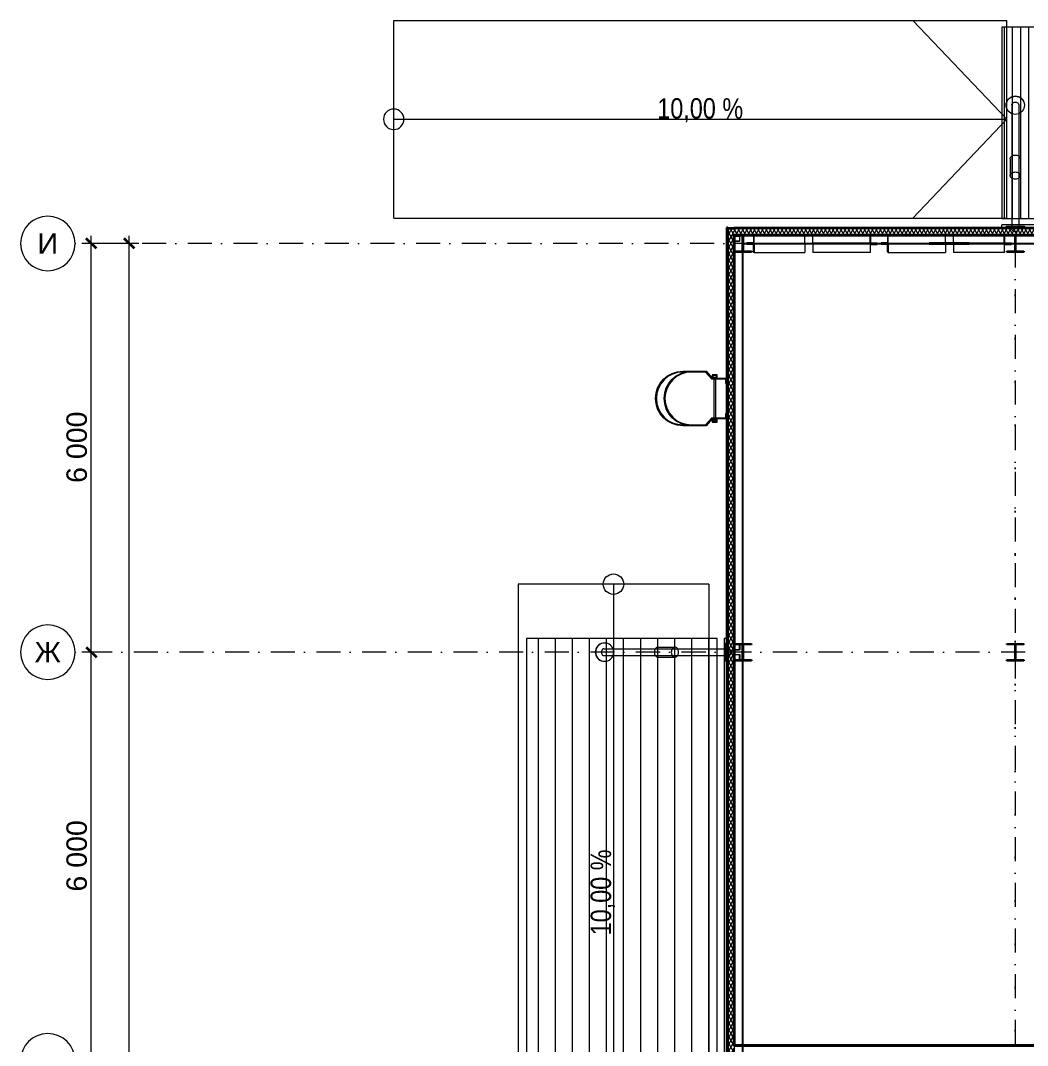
# Model space of a CAD drawing. Header units: millimetres. Extents: x -10605 to 103276, y -15987 to 52426.
# Drawn here: x -10605 to 4179, y 28225 to 43275 of the extents above; entities that cross this region are included whole.
import ezdxf
from ezdxf.enums import TextEntityAlignment as Align

# ---------------------------------------------------------------- set-up
doc = ezdxf.new("R2010")
doc.units = ezdxf.units.MM
doc.header["$MEASUREMENT"] = 0
doc.linetypes.add('Dot & Dashed', pattern=[670.277762, 352.777767, -176.388884, 0, -141.111112])
doc.linetypes.add('Крупный пунктир', pattern=[634.99999, 0, -634.99999])
for name, color, linetype, lineweight in [('0_Ном._пера__200', 7, 'Continuous', 0), ('0_Ном._пера__98', 7, 'Continuous', 25), ('Лестницы_Ном._пера__200', 7, 'Continuous', 0), ('Лестницы_Ном._пера__99', 7, 'Continuous', 15), ('Металлический каркас здания_Ном._пера__98', 7, 'Continuous', 25), ('Металлический каркас здания_Ном._пера__99', 7, 'Continuous', 15), ('Оси_Ном._пера__200', 7, 'Continuous', 0), ('Оси_Ном._пера__97', 7, 'Continuous', 35), ('Оси_Ном._пера__99', 7, 'Continuous', 15), ('Стены _Ном._пера__200', 7, 'Continuous', 0), ('Стены _Ном._пера__97', 7, 'Continuous', 35), ('Стены _Ном._пера__98', 7, 'Continuous', 25), ('Стены _Ном._пера__99', 7, 'Continuous', 15), ('Фасадные панели_Ном._пера__200', 7, 'Continuous', 0), ('Фасадные панели_Ном._пера__97', 7, 'Continuous', 35)]:
    doc.layers.add(name, color=color, linetype=linetype, lineweight=lineweight)
for name, color, linetype, lineweight, true_color in [('0_Ном._пера__92', 7, 'Continuous', 20, 0xc2e9e9e9), ('Зоны_Ном._пера__121', 7, 'Continuous', 35, 0xc2deab72), ('Лестницы_Ном._пера__71', 7, 'Continuous', 13, 0xc2331900), ('Стены _Ном._пера__94', 7, 'Continuous', 5, 0xc29f9f9f)]:
    doc.layers.add(name, color=color, linetype=linetype, lineweight=lineweight, true_color=true_color)
for name, color, linetype in [('Лестницы', 7, 'Continuous'), ('Металлический каркас здания', 7, 'Continuous'), ('Оси', 7, 'Continuous'), ('Стены', 7, 'Continuous'), ('Фасадные панели', 7, 'Continuous')]:
    doc.layers.add(name, color=color, linetype=linetype)
doc.styles.add('РЎР“Р•РќР•Р\xa0РР\xa0_РЎРўРР›Р¬_1', font='arial.ttf')
doc.styles.add('РЎР“Р•РќР•Р\xa0РР\xa0_РЎРўРР›Р¬_2', font='ARIALN.TTF')
doc.dimstyles.new('СГЕНЕРИР_СТИЛЬ__3', dxfattribs={"dimtxt": 300, "dimasz": 142.5, "dimexe": 0.18, "dimexo": 0.0625, "dimgap": 0.09, "dimtad": 1, "dimdec": 4, "dimzin": 0, "dimdsep": 46, "dimtxsty": 'РЎР“Р•РќР•Р\xa0РР\xa0_РЎРўРР›Р¬_1', "dimblk": 'ARROWHEAD_6', "dimblk1": 'ARROWHEAD_6', "dimblk2": 'ARROWHEAD_6', "dimcen": 0.09, "dimse1": 1, "dimse2": 1, "dimadec": 0, "dimazin": 0, "dimtfac": 1, "dimtdec": 4, "dimtmove": 0, "dimatfit": 3, "dimfxl": 1, "dimtolj": 1, "dimtzin": 0, "dimarcsym": 0})
pattern_1 = [(90, (0, 0), (-60, 0), [])]
pattern_2 = [(60, (0, 0), (-43.30127, 25), []), (120, (0, 0), (43.30127, 25), [])]

# ---------------------------------------------------------------- blocks, each defined once
blk = doc.blocks.new('Перекрытие_1', base_point=(98125, 40125))
at = {"layer": '0_Ном._пера__200', "color": 7, "linetype": 'Continuous', "lineweight": 0, "flags": 128}
blk.add_lwpolyline([(98125, 40125), (51875, 40125), (51875, 29425), (46123, 29425), (46123, 40125), (-125, 40125), (-125, -125), (46125, -125), (46125, 10575), (51875, 10575), (51875, -125), (98125, -125)], close=True, dxfattribs=at)
blk = doc.blocks.new('Лист Профилированный 27')
at = {"layer": 'Стены _Ном._пера__94', "linetype": 'Continuous', "lineweight": 5, "true_color": 0x9f9f9f}
h = blk.add_hatch(dxfattribs=at)
h.set_pattern_fill('Barabбs_tйglakц_бllу_dupla', color=253, style=0, pattern_type=2)
h.set_pattern_definition([(90, (0, 0), (-120, 0), [])])
h.paths.add_polyline_path([(0, 200), (0, 0), (90395, 0), (90395, 200), (90395, 2610), (90395, 2809), (0, 2809), (0, 2610)])
at = {"layer": 'Стены _Ном._пера__99', "color": 7, "linetype": 'Continuous', "lineweight": 15, "flags": 128}
blk.add_lwpolyline([(0, 200), (0, 0), (90395, 0), (90395, 200), (90395, 2610), (90395, 2809), (0, 2809), (0, 2610)], close=True, dxfattribs=at)
blk = doc.blocks.new('Конструктор Кровли 27')
at = {"layer": '0_Ном._пера__92', "color": 254, "linetype": 'Continuous', "lineweight": 20, "true_color": 0xe9e9e9, "flags": 128}
blk.add_lwpolyline([(0, 46123), (0, 0), (40000, 0), (40000, 46125), (29425, 46125), (29425, 51875), (40000, 51875), (40000, 98000), (0, 98000), (0, 51875), (10575, 51875), (10575, 46123)], close=True, dxfattribs=at)
blk = doc.blocks.new('Колонна SHS ГК 27')
at = {"layer": 'Металлический каркас здания_Ном._пера__99', "linetype": 'Continuous', "lineweight": 0, "true_color": 0xffffff}
h = blk.add_hatch(dxfattribs=at)
h.set_pattern_fill('Barabбs_tйglakц_бllу', style=0, pattern_type=2)
h.set_pattern_definition(pattern_1)
h.paths.add_polyline_path([(-40, -40), (40, -40), (40, 40), (-40, 40)])
h.paths.add_polyline_path([(-36.4, -36.4), (-36.4, 36.4), (36.4, 36.4), (36.4, -36.4)], flags=0)
at = {"layer": 'Металлический каркас здания_Ном._пера__99', "color": 7, "linetype": 'Continuous', "lineweight": 15}
for p, q in [((40, 40), (-40, 40)), ((-40, 40), (-40, -40)), ((-36.4, -36.4), (-36.4, 36.4)), ((-36.4, 36.4), (36.4, 36.4)), ((36.4, 36.4), (36.4, -36.4)), ((40, -40), (40, 40)), ((-40, -40), (40, -40)), ((36.4, -36.4), (-36.4, -36.4))]:
    blk.add_line(p, q, dxfattribs=at)
blk = doc.blocks.new('Стена_55', base_point=(3803, 40236))
at = {"layer": 'Стены _Ном._пера__200', "color": 7, "linetype": 'Continuous', "lineweight": 0}
blk.add_line((3803, 40237), (94198, 40237), dxfattribs=at)
at = {"layer": 'Стены _Ном._пера__200', "color": 7, "linetype": 'Continuous', "lineweight": 0, "flags": 128}
for points in [[(94198, 40276), (3803, 40276)], [(3803, 40237), (3803, 40276)], [(3803, 40236), (3803, 40237)], [(3803, 40236), (94198, 40236)]]:
    blk.add_lwpolyline(points, dxfattribs=at)
blk = doc.blocks.new('Морф_15')
at = {"layer": 'Стены _Ном._пера__98', "color": 7, "linetype": 'Continuous', "lineweight": 25, "flags": 128}
for points in [[(2735, 40004), (2735, 39996)], [(3321, 40004), (2735, 40004)], [(2735, 39996), (3321, 39996)], [(3321, 39996), (3321, 40004)]]:
    blk.add_lwpolyline(points, dxfattribs=at)
blk = doc.blocks.new('Стена_62', base_point=(-225, 34003))
at = {"layer": 'Фасадные панели_Ном._пера__200', "color": 7, "linetype": 'Continuous', "lineweight": 0, "flags": 128}
for points in [[(-225, 40225), (-235, 40225)], [(-235, 40225), (-235, 34003)], [(-225, 34003), (-225, 40225)], [(-235, 34003), (-225, 34003)]]:
    blk.add_lwpolyline(points, dxfattribs=at)
blk = doc.blocks.new('Стена_63', base_point=(-225, 34003))
at = {"layer": 'Фасадные панели', "linetype": 'Continuous', "lineweight": 0, "true_color": 0xffffff}
blk.add_hatch(color=7, dxfattribs=at).paths.add_polyline_path([(-225, 34003), (-225, 40235), (-235, 40235), (-235, 34003)])
at = {"layer": 'Фасадные панели_Ном._пера__97', "color": 7, "linetype": 'Continuous', "lineweight": 35, "flags": 128}
for points in [[(-225, 40235), (-235, 40235)], [(-235, 40235), (-235, 34003)], [(-225, 34003), (-225, 40235)], [(-235, 34003), (-225, 34003)]]:
    blk.add_lwpolyline(points, dxfattribs=at)
blk = doc.blocks.new('Стена_64', base_point=(-225, 33998))
at = {"layer": 'Фасадные панели_Ном._пера__200', "color": 7, "linetype": 'Continuous', "lineweight": 0, "flags": 128}
for points in [[(-235, 33998), (-235, 28003)], [(-225, 33998), (-235, 33998)], [(-225, 28003), (-225, 33998)], [(-235, 28003), (-225, 28003)]]:
    blk.add_lwpolyline(points, dxfattribs=at)
blk = doc.blocks.new('Стена_65', base_point=(-225, 33998))
at = {"layer": 'Фасадные панели', "linetype": 'Continuous', "lineweight": 0, "true_color": 0xffffff}
blk.add_hatch(color=7, dxfattribs=at).paths.add_polyline_path([(-235, 33998), (-235, 28003), (-225, 28003), (-225, 33998)])
at = {"layer": 'Фасадные панели_Ном._пера__97', "color": 7, "linetype": 'Continuous', "lineweight": 35, "flags": 128}
for points in [[(-235, 33998), (-235, 28003)], [(-225, 33998), (-235, 33998)], [(-225, 28003), (-225, 33998)], [(-235, 28003), (-225, 28003)]]:
    blk.add_lwpolyline(points, dxfattribs=at)
blk = doc.blocks.new('Стена_90', base_point=(46125, 28225))
at = {"layer": 'Стены _Ном._пера__97', "color": 7, "linetype": 'Continuous', "lineweight": 35, "flags": 128}
blk.add_lwpolyline([(6495, 28225), (-125, 28225)], dxfattribs=at)
blk = doc.blocks.new('Колонна Универсальная 27')
at = {"layer": 'Металлический каркас здания_Ном._пера__98', "linetype": 'Continuous', "lineweight": 0, "true_color": 0xffffff}
h = blk.add_hatch(dxfattribs=at)
h.set_pattern_fill('Barabбs_tйglakц_бllу', style=0, pattern_type=2)
h.set_pattern_definition(pattern_1)
h.paths.add_polyline_path([(-125, -125), (125, -125), (125, -113), (4, -113), (4, 113), (125, 113), (125, 125), (-125, 125), (-125, 113), (-4, 113), (-4, -113), (-125, -113)])
at = {"layer": 'Металлический каркас здания_Ном._пера__98', "color": 7, "linetype": 'Continuous', "lineweight": 25}
for p, q in [((125, 125), (-125, 125)), ((-125, 125), (-125, 113)), ((-125, 113), (-4, 113)), ((-4, 113), (-4, -113)), ((4, -113), (4, 113)), ((4, 113), (125, 113)), ((125, 113), (125, 125)), ((-4, -113), (-125, -113)), ((-125, -113), (-125, -125)), ((-125, -125), (125, -125)), ((125, -113), (4, -113)), ((125, -125), (125, -113))]:
    blk.add_line(p, q, dxfattribs=at)
blk = doc.blocks.new('Двутавp К 26020-83 27_4')
at = {"layer": 'Металлический каркас здания_Ном._пера__98', "color": 7, "linetype": 'Крупный пунктир', "lineweight": 25}
blk.add_line((0, 0), (39750, 0), dxfattribs=at)
blk = doc.blocks.new('Стандартный Маркер Сетки_2')
at = {"layer": 'Оси_Ном._пера__200', "color": 7, "linetype": 'Dot & Dashed', "lineweight": 0}
for p in [(0, 0), (107930, 0)]:
    blk.add_line(p, (107930, 0), dxfattribs=at)
blk.add_point((107930, 0), dxfattribs=at)
blk.add_point((107930, 0), dxfattribs=at)
at = {"layer": 'Оси_Ном._пера__99', "color": 7, "linetype": 'Continuous', "lineweight": 15}
blk.add_circle((108330, 0), 400, dxfattribs=at)
at = {"layer": 'Оси_Ном._пера__200', "color": 7, "lineweight": 0, "style": 'РЎР“Р•РќР•Р\xa0РР\xa0_РЎРўРР›Р¬_1'}
blk.add_attdef('AC_MarkerText_1', text='', height=300, dxfattribs=at).set_placement((108330, 150), align=Align.TOP_CENTER)
blk = doc.blocks.new('Стандартный Маркер Сетки_3')
at = {"layer": 'Оси_Ном._пера__99', "color": 7, "linetype": 'Continuous', "lineweight": 15}
blk.add_circle((108330, 0), 400, dxfattribs=at)
at = {"layer": 'Оси_Ном._пера__200', "color": 7, "lineweight": 0, "style": 'РЎР“Р•РќР•Р\xa0РР\xa0_РЎРўРР›Р¬_1'}
blk.add_attdef('AC_MarkerText_1', text='', height=300, dxfattribs=at).set_placement((108330, 150), align=Align.TOP_CENTER)
blk = doc.blocks.new('Стандартный Маркер Сетки')
at = {"layer": 'Оси_Ном._пера__200', "color": 7, "linetype": 'Dot & Dashed', "lineweight": 0}
for p in [(0, 0), (107805, 0)]:
    blk.add_line(p, (107805, 0), dxfattribs=at)
blk.add_point((107805, 0), dxfattribs=at)
blk.add_point((107805, 0), dxfattribs=at)
at = {"layer": 'Оси_Ном._пера__99', "color": 7, "linetype": 'Continuous', "lineweight": 15}
blk.add_circle((108205, 0), 400, dxfattribs=at)
at = {"layer": 'Оси_Ном._пера__200', "color": 7, "lineweight": 0, "style": 'РЎР“Р•РќР•Р\xa0РР\xa0_РЎРўРР›Р¬_1'}
blk.add_attdef('AC_MarkerText_1', text='', height=300, dxfattribs=at).set_placement((108205, 150), align=Align.TOP_CENTER)
blk = doc.blocks.new('Цилиндр 27')
at = {"layer": 'Стены _Ном._пера__200', "color": 7, "linetype": 'Continuous', "lineweight": 0}
for p, q in [((-33, 17), (-35, 9)), ((-35, 9), (-35, 0)), ((-35, 0), (-35, -9)), ((-31, 25), (-33, 17)), ((-27, 32), (-31, 25)), ((-23, 38), (-27, 32)), ((-18, 43), (-23, 38)), ((-12, 47), (-18, 43)), ((-6, 49), (-12, 47)), ((0, 50), (-6, 49)), ((0, 50), (1831, 50)), ((1798, 17), (1796, 9)), ((1796, 9), (1796, 0)), ((1796, 0), (1796, -9)), ((1801, 25), (1798, 17)), ((1804, 32), (1801, 25)), ((1809, 38), (1804, 32)), ((1814, 43), (1809, 38)), ((1819, 47), (1814, 43)), ((1825, 49), (1819, 47)), ((1831, 50), (1825, 49)), ((1837, 49), (1831, 50)), ((1843, 47), (1837, 49)), ((1849, 43), (1843, 47)), ((1854, 38), (1849, 43)), ((1858, 32), (1854, 38)), ((1862, 25), (1858, 32)), ((1865, 17), (1862, 25)), ((1866, 9), (1865, 17)), ((1867, 0), (1866, 9)), ((1866, -9), (1867, 0)), ((-35, -9), (-33, -17)), ((-33, -17), (-31, -25)), ((-31, -25), (-27, -32)), ((-27, -32), (-23, -38)), ((-23, -38), (-18, -43)), ((-18, -43), (-12, -47)), ((-12, -47), (-6, -49)), ((-6, -49), (0, -50)), ((0, -50), (1831, -50)), ((1796, -9), (1798, -17)), ((1798, -17), (1801, -25)), ((1801, -25), (1804, -32)), ((1804, -32), (1809, -38)), ((1809, -38), (1814, -43)), ((1814, -43), (1819, -47)), ((1819, -47), (1825, -49)), ((1825, -49), (1831, -50)), ((1831, -50), (1837, -49)), ((1837, -49), (1843, -47)), ((1843, -47), (1849, -43)), ((1849, -43), (1854, -38)), ((1854, -38), (1858, -32)), ((1858, -32), (1862, -25)), ((1862, -25), (1865, -17)), ((1865, -17), (1866, -9))]:
    blk.add_line(p, q, dxfattribs=at)
blk = doc.blocks.new('Цилиндр 27_2')
at = {"layer": 'Стены _Ном._пера__200', "color": 7, "linetype": 'Continuous', "lineweight": 0}
for p, q in [((-132, 23), (-134, 0)), ((-126, 46), (-132, 23)), ((-128, 23), (-130, 0)), ((-122, 46), (-128, 23)), ((-116, 67), (-126, 46)), ((-112, 67), (-122, 46)), ((-102, 86), (-116, 67)), ((-99, 86), (-112, 67)), ((-86, 102), (-102, 86)), ((-82, 102), (-99, 86)), ((-67, 116), (-86, 102)), ((-63, 116), (-82, 102)), ((-46, 126), (-67, 116)), ((-42, 126), (-63, 116)), ((-23, 132), (-46, 126)), ((-20, 132), (-42, 126)), ((0, 134), (-23, 132)), ((3, 134), (-20, 132)), ((0, 134), (3, 134)), ((27, 132), (3, 134)), ((49, 126), (27, 132)), ((70, 116), (49, 126)), ((89, 102), (70, 116)), ((106, 86), (89, 102)), ((119, 67), (106, 86)), ((129, 46), (119, 67)), ((135, 23), (129, 46)), ((137, 0), (135, 23)), ((135, -23), (137, 0)), ((-134, 0), (-132, -23)), ((-132, -23), (-126, -46)), ((-130, 0), (-128, -23)), ((-128, -23), (-122, -46)), ((-126, -46), (-116, -67)), ((-122, -46), (-112, -67)), ((-116, -67), (-102, -86)), ((-112, -67), (-99, -86)), ((-102, -86), (-86, -102)), ((-99, -86), (-82, -102)), ((-86, -102), (-67, -116)), ((-82, -102), (-63, -116)), ((-67, -116), (-46, -126)), ((-63, -116), (-42, -126)), ((-46, -126), (-23, -132)), ((-42, -126), (-20, -132)), ((-23, -132), (0, -134)), ((-20, -132), (3, -134)), ((0, -134), (3, -134)), ((3, -134), (27, -132)), ((27, -132), (49, -126)), ((49, -126), (70, -116)), ((70, -116), (89, -102)), ((89, -102), (106, -86)), ((106, -86), (119, -67)), ((119, -67), (129, -46)), ((129, -46), (135, -23))]:
    blk.add_line(p, q, dxfattribs=at)
blk = doc.blocks.new('Цилиндр 27_3')
at = {"layer": 'Стены _Ном._пера__200', "color": 7, "linetype": 'Continuous', "lineweight": 0}
for p, q in [((0, 134), (0, 132)), ((0, 134), (30, 134)), ((0, 132), (0, 126)), ((0, 126), (0, 116)), ((0, 116), (0, 102)), ((0, 102), (0, 86)), ((0, 86), (0, 67)), ((0, 67), (0, 46)), ((0, 46), (0, 23)), ((0, 23), (0, 0)), ((0, 0), (0, -23)), ((30, 134), (30, 132)), ((30, 132), (30, 126)), ((30, 126), (30, 116)), ((30, 116), (30, 102)), ((30, 102), (30, 86)), ((30, 86), (30, 67)), ((30, 67), (30, 46)), ((30, 46), (30, 23)), ((30, 23), (30, 0)), ((30, 0), (30, -23)), ((0, -23), (0, -46)), ((0, -46), (0, -67)), ((0, -67), (0, -86)), ((0, -86), (0, -102)), ((0, -102), (0, -116)), ((0, -116), (0, -126)), ((0, -126), (0, -132)), ((0, -132), (0, -134)), ((0, -134), (30, -134)), ((30, -23), (30, -46)), ((30, -46), (30, -67)), ((30, -67), (30, -86)), ((30, -86), (30, -102)), ((30, -102), (30, -116)), ((30, -116), (30, -126)), ((30, -126), (30, -132)), ((30, -132), (30, -134))]:
    blk.add_line(p, q, dxfattribs=at)
blk = doc.blocks.new('Цилиндр 27_4')
at = {"layer": 'Стены _Ном._пера__200', "color": 7, "linetype": 'Continuous', "lineweight": 0}
for p, q in [((-52, 13), (-53, 0)), ((-53, 0), (-52, -13)), ((-50, 26), (-52, 13)), ((-46, 37), (-50, 26)), ((-41, 48), (-46, 37)), ((-34, 57), (-41, 48)), ((-27, 65), (-34, 57)), ((-18, 70), (-27, 65)), ((-9, 74), (-18, 70)), ((0, 75), (-9, 74)), ((0, 75), (248, 75)), ((196, 13), (195, 0)), ((195, 0), (196, -13)), ((198, 26), (196, 13)), ((202, 37), (198, 26)), ((208, 48), (202, 37)), ((214, 57), (208, 48)), ((222, 65), (214, 57)), ((230, 70), (222, 65)), ((239, 74), (230, 70)), ((248, 75), (239, 74)), ((257, 74), (248, 75)), ((266, 70), (257, 74)), ((275, 65), (266, 70)), ((282, 57), (275, 65)), ((289, 48), (282, 57)), ((294, 37), (289, 48)), ((298, 26), (294, 37)), ((300, 13), (298, 26)), ((301, 0), (300, 13)), ((300, -13), (301, 0)), ((-52, -13), (-50, -26)), ((-50, -26), (-46, -37)), ((-46, -37), (-41, -48)), ((-41, -48), (-34, -57)), ((-34, -57), (-27, -65)), ((-27, -65), (-18, -70)), ((-18, -70), (-9, -74)), ((-9, -74), (0, -75)), ((0, -75), (248, -75)), ((196, -13), (198, -26)), ((198, -26), (202, -37)), ((202, -37), (208, -48)), ((208, -48), (214, -57)), ((214, -57), (222, -65)), ((222, -65), (230, -70)), ((230, -70), (239, -74)), ((239, -74), (248, -75)), ((248, -75), (257, -74)), ((257, -74), (266, -70)), ((266, -70), (275, -65)), ((275, -65), (282, -57)), ((282, -57), (289, -48)), ((289, -48), (294, -37)), ((294, -37), (298, -26)), ((298, -26), (300, -13))]:
    blk.add_line(p, q, dxfattribs=at)
blk = doc.blocks.new('Морф_83')
at = {"layer": 'Металлический каркас здания_Ном._пера__99', "color": 7, "linetype": 'Continuous', "lineweight": 15, "flags": 128}
for points in [[(1868, 39996), (1027, 39996)], [(1027, 39996), (1027, 39871)], [(1868, 39996), (1868, 39871)], [(1971, 39996), (1868, 39996)], [(1873, 39873), (1874, 39878), (1874, 39975), (1878, 39984)], [(1878, 39984), (1885, 39988), (1966, 39988), (1970, 39990)], [(1970, 39990), (1971, 39995), (1971, 39996)], [(1868, 39871), (1027, 39871)], [(1868, 39871), (1869, 39871), (1873, 39873)]]:
    blk.add_lwpolyline(points, dxfattribs=at)
blk = doc.blocks.new('Морф_84')
at = {"layer": 'Металлический каркас здания_Ном._пера__99', "color": 7, "linetype": 'Continuous', "lineweight": 15, "flags": 128}
for points in [[(58, 39990), (56, 39995), (56, 39996)], [(56, 39996), (164, 39996)], [(153, 39984), (146, 39988), (62, 39988), (58, 39990)], [(158, 39873), (157, 39878), (157, 39975), (153, 39984)], [(164, 39996), (910, 39996)], [(164, 39996), (164, 39871)], [(910, 39996), (910, 39871)], [(164, 39871), (162, 39871), (158, 39873)], [(164, 39871), (910, 39871)]]:
    blk.add_lwpolyline(points, dxfattribs=at)
blk = doc.blocks.new('Морф_85')
at = {"layer": 'Металлический каркас здания_Ном._пера__99', "color": 7, "linetype": 'Continuous', "lineweight": 15, "flags": 128}
for points in [[(1027, 40004), (1027, 40129)], [(1868, 40129), (1027, 40129)], [(1868, 40004), (1868, 40129)], [(1868, 40129), (1869, 40129), (1873, 40127)], [(1873, 40127), (1874, 40123), (1874, 40025), (1878, 40016)], [(1868, 40004), (1027, 40004)], [(1971, 40004), (1868, 40004)], [(1878, 40016), (1885, 40012), (1966, 40012), (1970, 40010)], [(1970, 40010), (1971, 40006), (1971, 40004)]]:
    blk.add_lwpolyline(points, dxfattribs=at)
blk = doc.blocks.new('Морф_86')
at = {"layer": 'Металлический каркас здания_Ном._пера__99', "color": 7, "linetype": 'Continuous', "lineweight": 15, "flags": 128}
for points in [[(158, 40127), (157, 40123), (157, 40025), (153, 40016)], [(164, 40129), (162, 40129), (158, 40127)], [(164, 40004), (164, 40129)], [(164, 40129), (910, 40129)], [(910, 40004), (910, 40129)], [(58, 40010), (56, 40006), (56, 40004)], [(56, 40004), (164, 40004)], [(153, 40016), (146, 40012), (62, 40012), (58, 40010)], [(164, 40004), (910, 40004)]]:
    blk.add_lwpolyline(points, dxfattribs=at)
blk = doc.blocks.new('Морф_87')
at = {"layer": 'Металлический каркас здания_Ном._пера__99', "color": 7, "linetype": 'Continuous', "lineweight": 15, "flags": 128}
for points in [[(2029, 39996), (2133, 39996)], [(2031, 39990), (2029, 39995), (2029, 39996)], [(2123, 39984), (2116, 39988), (2035, 39988), (2031, 39990)], [(2128, 39873), (2126, 39878), (2126, 39975), (2123, 39984)], [(2133, 39996), (2974, 39996)], [(2133, 39996), (2133, 39871)], [(2974, 39996), (2974, 39871)], [(2133, 39871), (2132, 39871), (2128, 39873)], [(2133, 39871), (2974, 39871)]]:
    blk.add_lwpolyline(points, dxfattribs=at)
blk = doc.blocks.new('Морф_88')
at = {"layer": 'Металлический каркас здания_Ном._пера__99', "color": 7, "linetype": 'Continuous', "lineweight": 15, "flags": 128}
for points in [[(3837, 39996), (3091, 39996)], [(3091, 39996), (3091, 39871)], [(3944, 39996), (3837, 39996)], [(3837, 39996), (3837, 39871)], [(3842, 39873), (3844, 39878), (3844, 39975), (3847, 39984)], [(3847, 39984), (3855, 39988), (3939, 39988), (3943, 39990)], [(3943, 39990), (3944, 39995), (3944, 39996)], [(3837, 39871), (3091, 39871)], [(3837, 39871), (3838, 39871), (3842, 39873)]]:
    blk.add_lwpolyline(points, dxfattribs=at)
blk = doc.blocks.new('Морф_89')
at = {"layer": 'Металлический каркас здания_Ном._пера__99', "color": 7, "linetype": 'Continuous', "lineweight": 15, "flags": 128}
for points in [[(2128, 40127), (2126, 40123), (2126, 40025), (2123, 40016)], [(2133, 40129), (2132, 40129), (2128, 40127)], [(2133, 40004), (2133, 40129)], [(2133, 40129), (2974, 40129)], [(2974, 40004), (2974, 40129)], [(2031, 40010), (2029, 40006), (2029, 40004)], [(2029, 40004), (2133, 40004)], [(2123, 40016), (2116, 40012), (2035, 40012), (2031, 40010)], [(2133, 40004), (2974, 40004)]]:
    blk.add_lwpolyline(points, dxfattribs=at)
blk = doc.blocks.new('Морф_90')
at = {"layer": 'Металлический каркас здания_Ном._пера__99', "color": 7, "linetype": 'Continuous', "lineweight": 15, "flags": 128}
for points in [[(3091, 40004), (3091, 40129)], [(3837, 40129), (3091, 40129)], [(3837, 40129), (3838, 40129), (3842, 40127)], [(3837, 40004), (3837, 40129)], [(3842, 40127), (3844, 40123), (3844, 40025), (3847, 40016)], [(3837, 40004), (3091, 40004)], [(3944, 40004), (3837, 40004)], [(3847, 40016), (3855, 40012), (3939, 40012), (3943, 40010)], [(3943, 40010), (3944, 40006), (3944, 40004)]]:
    blk.add_lwpolyline(points, dxfattribs=at)
blk = doc.blocks.new('Стена_99', base_point=(-125, -125))
at = {"layer": 'Стены', "linetype": 'Continuous', "lineweight": 0, "true_color": 0x000000}
h = blk.add_hatch(dxfattribs=at)
h.set_pattern_fill('Batt_Insulation__3_', color=18, style=0, pattern_type=2)
h.set_pattern_definition(pattern_2)
h.paths.add_polyline_path([(-125, 40225), (-225, 40225), (-125, 40125)])
h = blk.add_hatch(dxfattribs=at)
h.set_pattern_fill('Batt_Insulation__3_', color=18, style=0, pattern_type=2)
h.set_pattern_definition(pattern_2)
h.paths.add_polyline_path([(-125, 40125), (-225, 40225), (-225, 40125)])
h = blk.add_hatch(dxfattribs=at)
h.set_pattern_fill('Batt_Insulation__3_', color=18, style=0, pattern_type=2)
h.set_pattern_definition(pattern_2)
h.paths.add_polyline_path([(-125, 20060), (-125, 40125), (-225, 40125), (-225, 20060)])
at = {"layer": 'Стены _Ном._пера__97', "color": 7, "linetype": 'Continuous', "lineweight": 35, "flags": 128}
for points in [[(-225, 40225), (-125, 40225)], [(-225, 40225), (-225, -125)], [(-125, 28225), (-125, 40125)]]:
    blk.add_lwpolyline(points, dxfattribs=at)
blk = doc.blocks.new('Стена_101', base_point=(-235, 34200))
at = {"layer": 'Стены _Ном._пера__200', "color": 7, "linetype": 'Continuous', "lineweight": 0}
for p, q in [((-236, 5800), (-236, 34200)), ((-236, 5703), (-236, 5800))]:
    blk.add_line(p, q, dxfattribs=at)
at = {"layer": 'Стены _Ном._пера__200', "color": 7, "linetype": 'Continuous', "lineweight": 0, "flags": 128}
for points in [[(-275, 34200), (-275, 5800)], [(-236, 34200), (-275, 34200)], [(-235, 34200), (-236, 34200)], [(-235, 5700), (-235, 34200)]]:
    blk.add_lwpolyline(points, dxfattribs=at)
blk = doc.blocks.new('Стена_102', base_point=(-125, 40125))
at = {"layer": 'Стены', "linetype": 'Continuous', "lineweight": 0, "true_color": 0x000000}
h = blk.add_hatch(dxfattribs=at)
h.set_pattern_fill('Batt_Insulation__3_', color=18, style=0, pattern_type=2)
h.set_pattern_definition(pattern_2)
h.paths.add_polyline_path([(4500, 40225), (-125, 40225), (-125, 40125), (4500, 40125), (4500, 40195)])
at = {"layer": 'Стены _Ном._пера__97', "color": 7, "linetype": 'Continuous', "lineweight": 35, "flags": 128}
for points in [[(4500, 40225), (-125, 40225)], [(-125, 40125), (4500, 40125)]]:
    blk.add_lwpolyline(points, dxfattribs=at)
blk = doc.blocks.new('Крыша_1', base_point=(0, 0))
at = {"layer": '0_Ном._пера__98', "color": 7, "linetype": 'Continuous', "lineweight": 25, "flags": 128}
for points in [[(0, 0), (0, 40000)], [(0, 40000), (46123, 40000)]]:
    blk.add_lwpolyline(points, dxfattribs=at)
blk = doc.blocks.new('Стандартный Маркер Сетки_4')
at = {"layer": 'Оси_Ном._пера__200', "color": 7, "linetype": 'Dot & Dashed', "lineweight": 0}
for q in [(55187, 0), (0, 0)]:
    blk.add_line((0, 0), q, dxfattribs=at)
at = {"layer": 'Оси_Ном._пера__200', "color": 7, "lineweight": 0, "style": 'РЎР“Р•РќР•Р\xa0РР\xa0_РЎРўРР›Р¬_1'}
blk.add_attdef('AC_MarkerText_1', text='', height=300, rotation=90, dxfattribs=at).set_placement((55368, -69), align=Align.TOP_CENTER)
blk = doc.blocks.new('Пандус Прямой 27_5')
at = {"layer": 'Лестницы_Ном._пера__71', "color": 28, "linetype": 'Continuous', "lineweight": 13, "true_color": 0x331900}
for p, q in [((9000, 0), (7623, 1400)), ((0, 0), (9000, 0)), ((7623, -1400), (9000, 0))]:
    blk.add_line(p, q, dxfattribs=at)
at = {"layer": 'Лестницы_Ном._пера__71', "color": 28, "linetype": 'Continuous', "lineweight": 13, "true_color": 0x331900, "flags": 128}
blk.add_lwpolyline([(150, 0, 1), (-150, 0, 1)], format="xyb", close=True, dxfattribs=at)
at = {"layer": 'Лестницы_Ном._пера__99', "color": 7, "linetype": 'Continuous', "lineweight": 15}
for p, q in [((0, -1400), (0, 1400)), ((0, 1400), (9000, 1400)), ((9000, -1400), (9000, 1400)), ((0, -1400), (9000, -1400))]:
    blk.add_line(p, q, dxfattribs=at)
at = {"layer": 'Лестницы_Ном._пера__200', "color": 7, "lineweight": 0, "style": 'РЎР“Р•РќР•Р\xa0РР\xa0_РЎРўРР›Р¬_2'}
blk.add_attdef('ac_bottomlevel', text='', height=300, dxfattribs=at).set_placement((4500, 159), align=Align.MIDDLE_CENTER)
blk = doc.blocks.new('Лист Профилированный 27_2')
at = {"layer": 'Стены _Ном._пера__94', "linetype": 'Continuous', "lineweight": 5, "true_color": 0x9f9f9f}
h = blk.add_hatch(dxfattribs=at)
h.set_pattern_fill('Plank_Floor', color=253, style=0, pattern_type=2)
h.set_pattern_definition([(0, (0, 0), (0, 250), [])])
h.paths.add_polyline_path([(0, 200), (0, 0), (28400, 0), (28400, 200), (28400, 2595), (28400, 2795), (0, 2795), (0, 2595)])
at = {"layer": 'Стены _Ном._пера__99', "color": 7, "linetype": 'Continuous', "lineweight": 15}
blk.add_line((14200, 0), (14200, 100), dxfattribs=at)
at = {"layer": 'Стены _Ном._пера__99', "color": 7, "linetype": 'Continuous', "lineweight": 15, "flags": 128}
blk.add_lwpolyline([(0, 200), (0, 0), (28400, 0), (28400, 200), (28400, 2595), (28400, 2795), (0, 2795), (0, 2595)], close=True, dxfattribs=at)
blk = doc.blocks.new('Пандус Прямой 27_6')
at = {"layer": 'Лестницы_Ном._пера__71', "color": 28, "linetype": 'Continuous', "lineweight": 13, "true_color": 0x331900}
for p, q in [((9000, 0), (7623, 1450)), ((0, 0), (9000, 0)), ((7623, -1450), (9000, 0))]:
    blk.add_line(p, q, dxfattribs=at)
at = {"layer": 'Лестницы_Ном._пера__71', "color": 28, "linetype": 'Continuous', "lineweight": 13, "true_color": 0x331900, "flags": 128}
blk.add_lwpolyline([(150, 0, 1), (-150, 0, 1)], format="xyb", close=True, dxfattribs=at)
at = {"layer": 'Лестницы_Ном._пера__99', "color": 7, "linetype": 'Continuous', "lineweight": 15}
for p, q in [((0, -1450), (0, 1450)), ((0, 1450), (9000, 1450)), ((9000, -1450), (9000, 1450)), ((0, -1450), (9000, -1450))]:
    blk.add_line(p, q, dxfattribs=at)
at = {"layer": 'Лестницы_Ном._пера__200', "color": 7, "lineweight": 0, "style": 'РЎР“Р•РќР•Р\xa0РР\xa0_РЎРўРР›Р¬_2'}
blk.add_attdef('ac_bottomlevel', text='', height=300, dxfattribs=at).set_placement((4500, 159), align=Align.MIDDLE_CENTER)
blk = doc.blocks.new('Лестница с Ограждением 27')
at = {"layer": 'Стены _Ном._пера__99', "color": 7, "linetype": 'Continuous', "lineweight": 15}
for p, q in [((-311.1, -152.4), (-336.5, -152.4)), ((-336.5, -152.4), (-336.5, -203.2)), ((-336.5, -203.2), (-311.1, -203.2)), ((-311.1, -203.2), (-311.1, -152.4)), ((311.1, -152.4), (336.5, -152.4)), ((311.1, -203.2), (311.1, -152.4)), ((336.5, -203.2), (311.1, -203.2)), ((336.5, -152.4), (336.5, -203.2))]:
    blk.add_line(p, q, dxfattribs=at)
at = {"layer": 'Стены _Ном._пера__99', "color": 7, "linetype": 'Continuous', "lineweight": 15, "flags": 128}
for points in [[(222.2, 0), (298.4, 0), (298.4, -215.9), (400, -304.8), (400, -647.7, -1), (-400, -647.7), (-400, -304.8), (-298.4, -215.9), (-298.4, 0), (-222.2, 0), (-222.2, -12.7), (-285.7, -12.7), (-285.7, -222.25), (-387.3, -311.15), (-387.3, -647.7, 1), (387.3, -647.7), (387.3, -311.15), (285.7, -222.25), (285.7, -12.7), (222.2, -12.7)], [(222.2, 0), (298.4, 0), (298.4, -215.9), (400, -304.8), (400, -520.7, -1), (-400, -520.7), (-400, -304.8), (-298.4, -215.9), (-298.4, 0), (-222.2, 0), (-222.2, -12.7), (-285.7, -12.7), (-285.7, -222.25), (-387.3, -311.15), (-387.3, -520.7, 1), (387.3, -520.7), (387.3, -311.15), (285.7, -222.25), (285.7, -12.7), (222.2, -12.7)]]:
    blk.add_lwpolyline(points, format="xyb", close=True, dxfattribs=at)
for points in [[(-298.4, -139.7), (-349.2, -139.7), (-349.2, -215.9), (-298.4, -215.9)], [(298.4, -139.7), (298.4, -215.9), (349.2, -215.9), (349.2, -139.7)], [(-285.7, -162.8), (-285.7, -192.8), (285.7, -192.8), (285.7, -162.8)]]:
    blk.add_lwpolyline(points, close=True, dxfattribs=at)
blk = doc.blocks.new('*D1129')
at = {"layer": 'Оси_Ном._пера__200', "color": 7, "linetype": 'Continuous', "lineweight": 0}
for p, q in [((-9009, 40000), (-9009, 40113)), ((-8869, 40000), (-9150, 40000)), ((-9009, 0), (-9009, 40000)), ((-8869, 0), (-9150, 0)), ((-9009, -112), (-9009, 0))]:
    blk.add_line(p, q, dxfattribs=at)
at = {"layer": 'Оси_Ном._пера__97', "color": 7, "linetype": 'Continuous', "lineweight": 35}
for p, q in [((-8934, 39925), (-9084, 40075)), ((-9084, 75), (-8934, -75))]:
    blk.add_line(p, q, dxfattribs=at)
at = {"layer": 'Оси_Ном._пера__200', "color": 7, "lineweight": 0, "insert": (-9069, 19371), "char_height": 300, "attachment_point": 7, "rotation": 90, "style": 'РЎР“Р•РќР•Р\xa0РР\xa0_РЎРўРР›Р¬_1'}
blk.add_mtext('\\A1;{\\pql;\\fArial|b0|i0|c204|p0;\\W1.000000;40\xa0000}', dxfattribs=at)
blk = doc.blocks.new('ARROWHEAD_6')
at = {"color": 0, "linetype": 'Continuous', "lineweight": 0}
for p, q in [((0, 0), (-1, 0)), ((-0.5, -0.5), (0.5, 0.5))]:
    blk.add_line(p, q, dxfattribs=at)
blk = doc.blocks.new('*D1135')
at = {"layer": 'Оси_Ном._пера__200', "color": 7, "linetype": 'Continuous', "lineweight": 0}
for p, q in [((-9426, 34000), (-9707, 34000)), ((-9567, 28000), (-9567, 34000)), ((-9426, 28000), (-9707, 28000))]:
    blk.add_line(p, q, dxfattribs=at)
at = {"layer": 'Оси_Ном._пера__97', "color": 7, "linetype": 'Continuous', "lineweight": 35}
for p, q in [((-9642, 34075), (-9492, 33925)), ((-9642, 28075), (-9492, 27925))]:
    blk.add_line(p, q, dxfattribs=at)
at = {"layer": 'Оси_Ном._пера__200', "color": 7, "lineweight": 0, "insert": (-9627, 30485), "char_height": 300, "attachment_point": 7, "rotation": 90, "style": 'РЎР“Р•РќР•Р\xa0РР\xa0_РЎРўРР›Р¬_1'}
blk.add_mtext('\\A1;{\\pql;\\fArial|b0|i0|c204|p0;\\W1.000000;6\xa0000}', dxfattribs=at)
blk = doc.blocks.new('*D1136')
at = {"layer": 'Оси_Ном._пера__200', "color": 7, "linetype": 'Continuous', "lineweight": 0}
for p, q in [((-9567, 40000), (-9567, 40113)), ((-9426, 40000), (-9707, 40000)), ((-9567, 34000), (-9567, 40000)), ((-9426, 34000), (-9707, 34000))]:
    blk.add_line(p, q, dxfattribs=at)
at = {"layer": 'Оси_Ном._пера__97', "color": 7, "linetype": 'Continuous', "lineweight": 35}
for p, q in [((-9492, 39925), (-9642, 40075)), ((-9642, 34075), (-9492, 33925))]:
    blk.add_line(p, q, dxfattribs=at)
at = {"layer": 'Оси_Ном._пера__200', "color": 7, "lineweight": 0, "insert": (-9627, 36485), "char_height": 300, "attachment_point": 7, "rotation": 90, "style": 'РЎР“Р•РќР•Р\xa0РР\xa0_РЎРўРР›Р¬_1'}
blk.add_mtext('\\A1;{\\pql;\\fArial|b0|i0|c204|p0;\\W1.000000;6\xa0000}', dxfattribs=at)

msp = doc.modelspace()

# ---------------------------------------------------------------- linework, layer by layer
at = {"layer": 'Зоны_Ном._пера__121', "color": 43, "linetype": 'Continuous', "lineweight": 35, "true_color": 0xdeab72, "flags": 128}
msp.add_lwpolyline([(-125, 40125.00012), (-125, 28225.00002), (9950, 28225.00002), (9950, 40125.00012)], close=True, dxfattribs=at)

# ---------------------------------------------------------------- block references
at = {"color": 7, "linetype": 'Continuous', "lineweight": 0}
msp.add_blockref('Перекрытие_1', (98125.00021, 40125.00012), dxfattribs=at)
at = {"color": 8, "linetype": 'Continuous', "lineweight": 0, "true_color": 0x747474, "zscale": 1000, "rotation": 270}
msp.add_blockref('Конструктор Кровли 27', (0, 40000.00005), dxfattribs=at)
at = {"color": 7, "linetype": 'Continuous', "lineweight": 25}
msp.add_blockref('Крыша_1', (0, 0), dxfattribs=at)
at = {"layer": 'Лестницы', "color": 7, "linetype": 'Continuous', "lineweight": 15, "zscale": 1000}
msp.add_blockref('Пандус Прямой 27_6', (-5125.94111, 41825.00012), dxfattribs=at).add_auto_attribs({'ac_bottomlevel': '10,00 %'})
at = {"layer": 'Лестницы', "color": 7, "linetype": 'Continuous', "lineweight": 15}
ref = msp.add_blockref('Пандус Прямой 27_5', (-1899.53418, 34998.5103), dxfattribs=dict(at, xscale=-1, zscale=1000, rotation=90))
ref.add_attrib('ac_bottomlevel', '10,00 %', dxfattribs={"layer": 'Лестницы_Ном._пера__200', "color": 7, "lineweight": 0, "height": 300, "rotation": 90, "style": 'РЎР“Р•РќР•Р\xa0РР\xa0_РЎРўРР›Р¬_2'}).set_placement((-2084.8283, 30472.69478), align=Align.MIDDLE_CENTER)
at = {"layer": 'Металлический каркас здания', "linetype": 'Continuous', "lineweight": 0}
for name in ['Морф_86', 'Морф_85', 'Морф_89', 'Морф_90', 'Морф_84', 'Морф_83', 'Морф_87', 'Морф_88']:
    msp.add_blockref(name, (0, 0), dxfattribs=at)
at = {"layer": 'Металлический каркас здания', "color": 7, "linetype": 'Continuous', "lineweight": 9, "xscale": -1, "zscale": 1000, "rotation": 90}
for p in [(0, 39875.00005), (4000, 39875.00005)]:
    msp.add_blockref('Двутавp К 26020-83 27_4', p, dxfattribs=at)
at = {"layer": 'Металлический каркас здания_Ном._пера__98', "color": 7, "linetype": 'Continuous', "lineweight": 25, "xscale": -1, "zscale": 1000}
for p in [(-0.02444, 40000.00005), (4000, 40000.00005), (-0.02444, 33999.99222), (3999.98167, 33999.99222)]:
    msp.add_blockref('Колонна Универсальная 27', p, dxfattribs=at)
at = {"layer": 'Металлический каркас здания_Ном._пера__99', "color": 7, "linetype": 'Continuous', "lineweight": 15, "zscale": 1000, "rotation": 180}
msp.add_blockref('Колонна SHS ГК 27', (-85, 40073.00012), dxfattribs=at)
at = {"layer": 'Металлический каркас здания_Ном._пера__99', "color": 7, "linetype": 'Continuous', "lineweight": 15, "xscale": -1, "zscale": 1000}
for p in [(-85, 34073.0506), (-85, 33927.0506)]:
    msp.add_blockref('Колонна SHS ГК 27', p, dxfattribs=at)
at = {"layer": 'Оси', "color": 8, "linetype": 'Continuous', "lineweight": 0, "true_color": 0x747474}
ref = msp.add_blockref('Стандартный Маркер Сетки_2', (98125.00021, 40000.00005), dxfattribs=dict(at, xscale=-1, zscale=1000))
ref.add_attrib('AC_MarkerText_1', 'И', dxfattribs={"layer": 'Оси_Ном._пера__200', "color": 7, "lineweight": 0, "height": 300, "style": 'РЎР“Р•РќР•Р\xa0РР\xa0_РЎРўРР›Р¬_1'}).set_placement((-10205.44879, 40150.00005), align=Align.TOP_CENTER)
at = {"layer": 'Оси', "color": 8, "linetype": 'Continuous', "lineweight": 0, "true_color": 0x747474, "zscale": 1000, "rotation": 270}
for p in [(0, 40000.00005), (4000, 40000.00005)]:
    msp.add_blockref('Стандартный Маркер Сетки_4', p, dxfattribs=at)
at = {"layer": 'Оси', "color": 8, "linetype": 'Continuous', "lineweight": 0, "true_color": 0x747474}
ref = msp.add_blockref('Стандартный Маркер Сетки', (98000.00007, 34000.00005), dxfattribs=dict(at, xscale=-1, zscale=1000))
ref.add_attrib('AC_MarkerText_1', 'Ж', dxfattribs={"layer": 'Оси_Ном._пера__200', "color": 7, "lineweight": 0, "height": 300, "style": 'РЎР“Р•РќР•Р\xa0РР\xa0_РЎРўРР›Р¬_1'}).set_placement((-10205.44879, 34150.00005), align=Align.TOP_CENTER)
at = {"layer": 'Оси', "color": 8, "linetype": 'Continuous', "lineweight": 0, "true_color": 0x747474, "xscale": -1, "zscale": 1000}
msp.add_blockref('Стандартный Маркер Сетки_3', (98125, 28000.00005), dxfattribs=at)
at = {"layer": 'Стены', "color": 7, "linetype": 'Continuous', "lineweight": 0, "xscale": -1, "zscale": 1000, "rotation": 90}
for name, p in [('Цилиндр 27_2', (4000, 42033.38653)), ('Цилиндр 27', (4000, 42041.51523)), ('Цилиндр 27_4', (4000, 41246.09226)), ('Цилиндр 27_3', (4000, 40255.07308))]:
    msp.add_blockref(name, p, dxfattribs=at)
at = {"layer": 'Стены', "color": 7, "lineweight": 35}
for name, p in [('Стена_99', (-125, -124.99993)), ('Стена_102', (-125, 40125.00012)), ('Стена_90', (46125.00014, 28225.00005))]:
    msp.add_blockref(name, p, dxfattribs=at)
at = {"layer": 'Стены', "color": 7, "lineweight": 0}
for name, p in [('Стена_55', (3802.5, 40235.72659)), ('Стена_101', (-235.0002, 34199.99998))]:
    msp.add_blockref(name, p, dxfattribs=at)
at = {"layer": 'Стены', "linetype": 'Continuous', "lineweight": 0}
msp.add_blockref('Морф_15', (0, 0), dxfattribs=at)
at = {"layer": 'Стены', "color": 7, "linetype": 'Continuous', "lineweight": 0, "zscale": 1000}
for name, p in [('Цилиндр 27_2', (-2032.38634, 34000.00005)), ('Цилиндр 27', (-2040.51503, 34000.00005)), ('Цилиндр 27_4', (-1245.09207, 34000.00005)), ('Цилиндр 27_3', (-254.07289, 34000.00005))]:
    msp.add_blockref(name, p, dxfattribs=at)
at = {"layer": 'Стены _Ном._пера__99', "color": 7, "linetype": 'Continuous', "lineweight": 15, "zscale": 1000}
for name, p, rotation in [('Лист Профилированный 27', (94197.5, 43175.00012), 180), ('Лестница с Ограждением 27', (-235.00007, 37725.00019), 270), ('Лист Профилированный 27_2', (-3173.99993, 34200.00005), 270)]:
    msp.add_blockref(name, p, dxfattribs=dict(at, rotation=rotation))
at = {"layer": 'Фасадные панели', "color": 7, "lineweight": 35}
for name, p in [('Стена_63', (-225.00007, 34002.50019)), ('Стена_62', (-225.00007, 34002.50019)), ('Стена_64', (-225.00007, 33997.50019)), ('Стена_65', (-225.00007, 33997.50019))]:
    msp.add_blockref(name, p, dxfattribs=at)

# ---------------------------------------------------------------- dimensions: what is measured, and where the dimension line sits
at = {"layer": 'Оси', "color": 7, "linetype": 'Continuous', "lineweight": 0}
for base, p1, p2, picture, middle in [((-9566.78892, 40000.00005), (-10205.44879, 34000.00005), (-10205.44879, 40000.00005), '*D1136', (-9776.78892, 36999.83808)), ((-9009.3853543267, 40000.0000478516), (-10205.4487926866, 0), (-10205.4487926866, 40000.0000478516), '*D1129', (-9219.3853567108, 19999.5830456314)), ((-9566.78892, 34000.00005), (-10205.44879, 28000.00005), (-10205.44879, 34000.00005), '*D1135', (-9776.78892, 30999.83808))]:
    dim = msp.add_linear_dim(base=base, p1=p1, p2=p2, angle=90, dimstyle='СГЕНЕРИР_СТИЛЬ__3', dxfattribs=at)
    dim.commit()
    dim.dimension.update_dxf_attribs({"geometry": picture, "text_midpoint": middle, "dimtype": 160, "text_rotation": 90})

doc.saveas('drawing.dxf')
